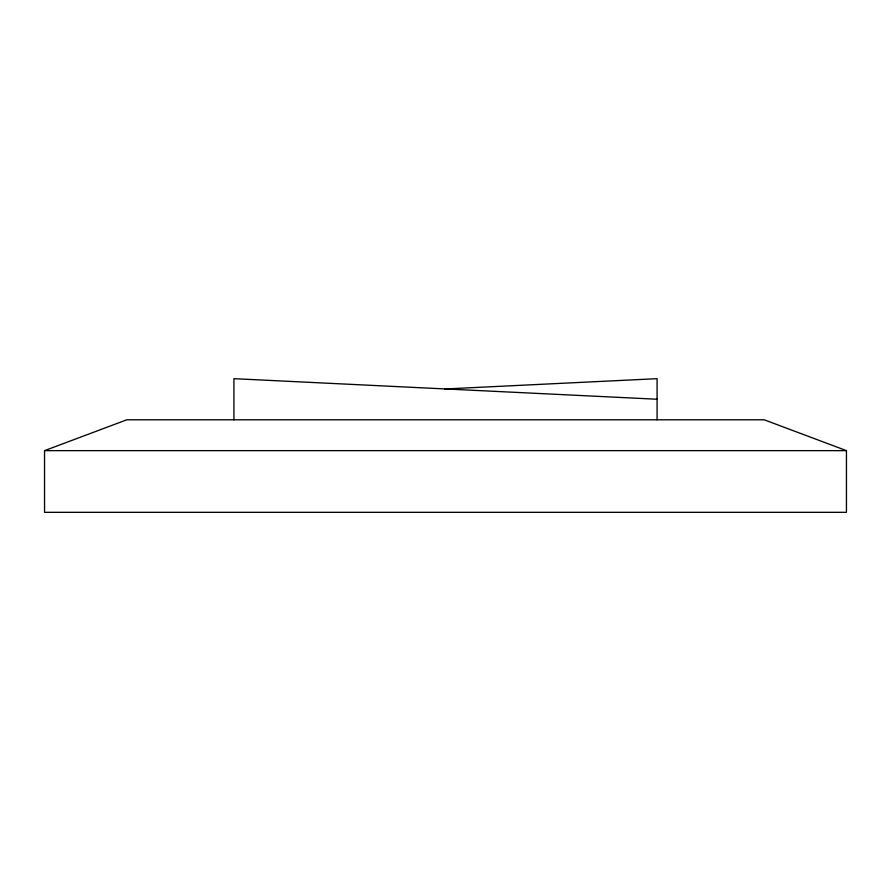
<?xml version="1.0" encoding="UTF-8"?>
<svg xmlns="http://www.w3.org/2000/svg" width="891" height="891" viewBox="0 0 891 891"><rect width="100%" height="100%" fill="white"/><g stroke="black" fill="none" stroke-linecap="round" stroke-linejoin="round"><path stroke-width="1.34" d="M44.55 450.646L126.8 419.795L764.2 419.795L846.45 450.646L846.45 512.325L44.55 512.325L44.55 450.646L846.45 450.646M444.809 388.988L657.079 378.675L657.079 419.795M657.079 399.235L233.921 378.675L233.921 419.795"/></g></svg>
